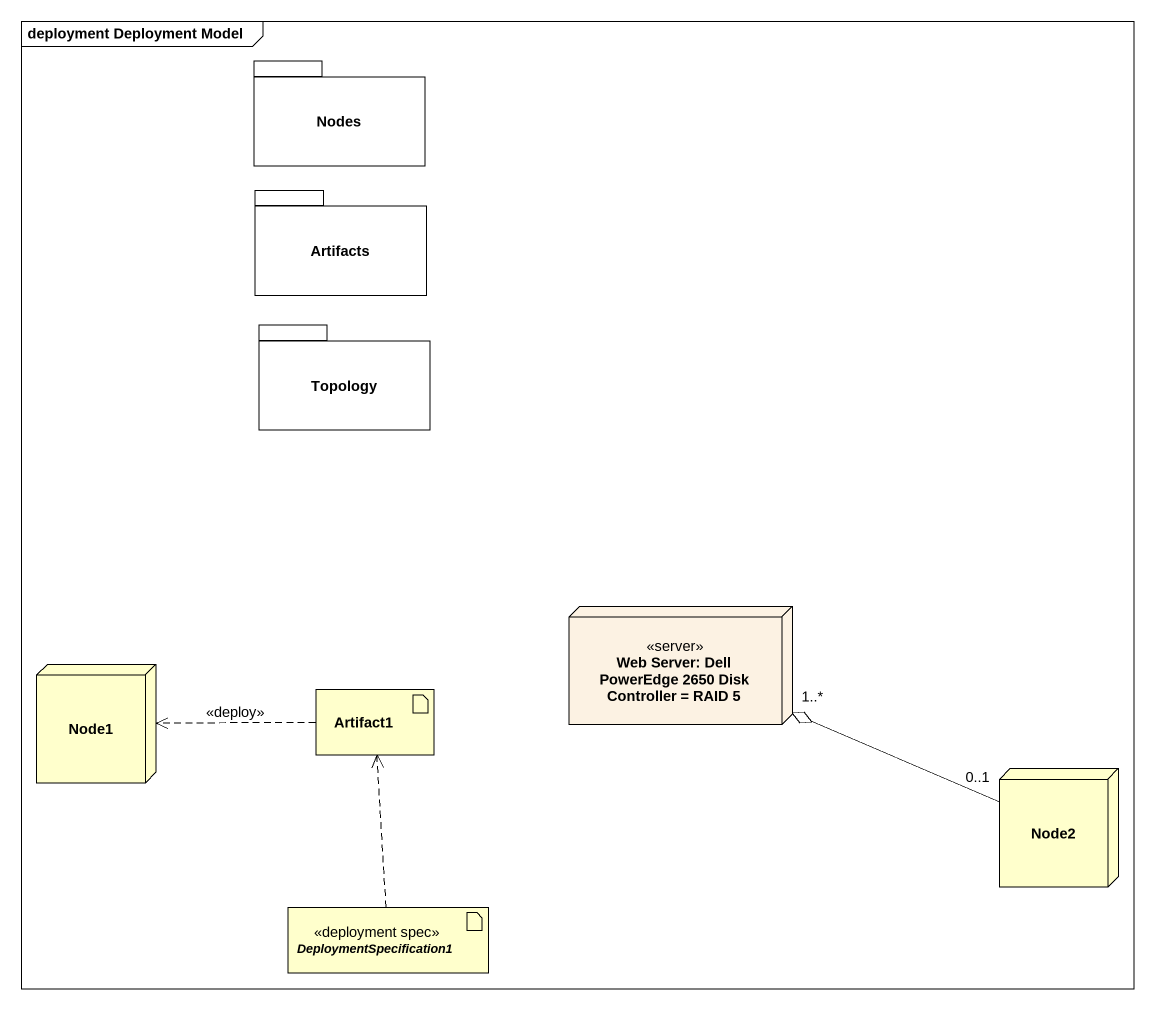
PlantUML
@startuml
mainframe deployment Deployment Model
package Nodes {
}
package Artifacts {
}
package Topology {
}
node "Web Server: Dell PowerEdge 2650 Disk Controller = RAID 5" as Web_Server_Dell_PowerEdge <<server>> #FCF2E3
node Node1
artifact Artifact1
node Node2
artifact DeploymentSpecification1 <<deployment spec>>
Artifact1 .left.> Node1 : <<deploy>>
Node2 "0..1" -left-o "1..*" Web_Server_Dell_PowerEdge
DeploymentSpecification1 .up.> Artifact1
@enduml
